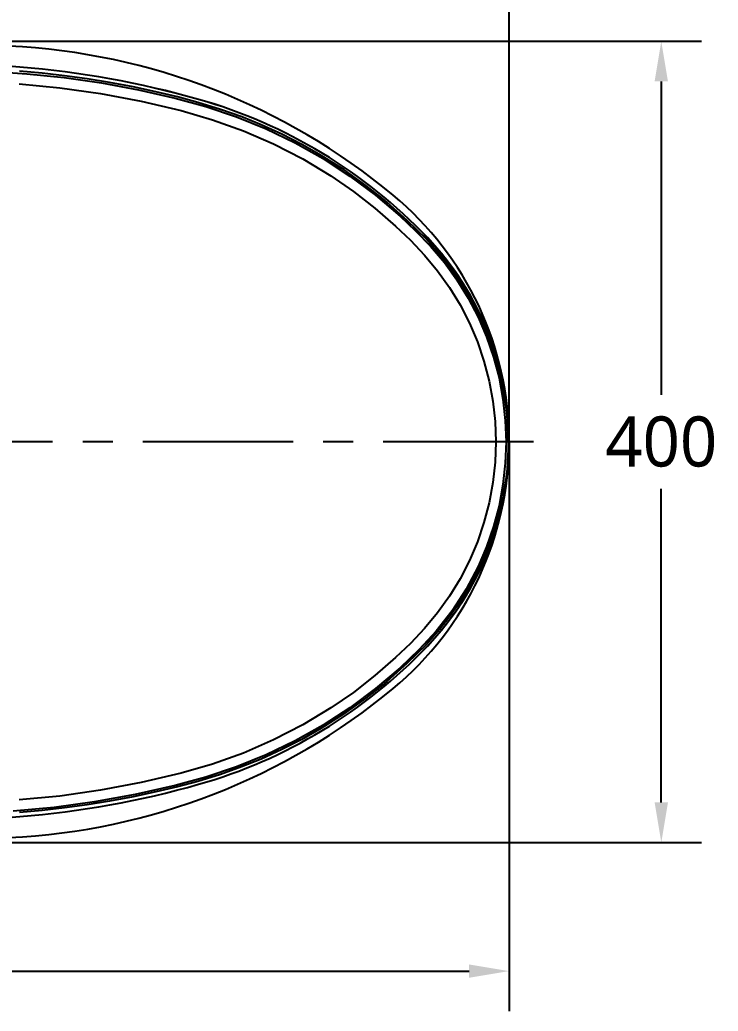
# Model space of a CAD drawing. Extents: x 2801 to 5435, y -53 to 2196.
# Drawn here: x 3490.1 to 3838.7, y 1273.4 to 1768.4 of the extents above; entities that cross this region are included whole.
import ezdxf

# ---------------------------------------------------------------- set-up
doc = ezdxf.new("R2010")
doc.units = 0
doc.header["$LTSCALE"] = 20
doc.header["$MEASUREMENT"] = 0
doc.linetypes.add('CENTER', pattern=[2, 1.25, -0.25, 0.25, -0.25])
doc.layers.get('0').update_dxf_attribs({"linetype": 'CONTINUOUS'})
doc.layers.get('DEFPOINTS').update_dxf_attribs({"linetype": 'CONTINUOUS'})
doc.layers.add('1', color=1, linetype='CONTINUOUS')
doc.layers.add('3', color=3, linetype='CONTINUOUS')
doc.styles.get("Standard").update_dxf_attribs({"font": 'NanumGothic.ttf'})
doc.dimstyles.get("Standard").update_dxf_attribs({"dimtxt": 0.18, "dimasz": 0.18, "dimexe": 0.18, "dimexo": 0.0625, "dimgap": 0.09, "dimtad": 0, "dimtih": 1, "dimtoh": 1, "dimdec": 4, "dimzin": 0, "dimdsep": 46, "dimtxsty": 'Standard', "dimcen": 0.09, "dimadec": 0, "dimazin": 0, "dimtfac": 1, "dimtdec": 4, "dimtofl": 0, "dimtmove": 0, "dimatfit": 3, "dimfxl": 0, "dimtolj": 1, "dimtzin": 0, "dimarcsym": 0})

# ---------------------------------------------------------------- blocks, each defined once
blk = doc.blocks.new('*D55')
at = {"layer": '3', "color": 3, "lineweight": -2}
for p, q in [((3009.37, 1557.68), (3009.37, 1273.43)), ((3734.37, 1557.68), (3734.37, 1273.43)), ((3029.37, 1293.43), (3714.37, 1293.43))]:
    blk.add_line(p, q, dxfattribs=at)
at = {"layer": '3', "color": 3}
for points in [[(3029.37, 1296.77), (3029.37, 1290.1), (3009.37, 1293.43)], [(3714.37, 1296.77), (3714.37, 1290.1), (3734.37, 1293.43)]]:
    blk.add_solid(points, dxfattribs=at)
at = {"layer": 'DEFPOINTS', "color": 0}
for p in [(3009.37, 1557.68), (3734.37, 1557.68), (3734.37, 1293.43)]:
    blk.add_point(p, dxfattribs=at)
at = {"layer": '3', "color": 2, "insert": (3371.87, 1317.04), "char_height": 25, "attachment_point": 5}
blk.add_mtext('\\A1;725', dxfattribs=at)
blk = doc.blocks.new('*D56')
at = {"layer": '3', "color": 3, "lineweight": -2}
for p, q in [((2994.37, 1702.68), (2994.37, 1880.03)), ((3734.37, 1557.68), (3734.37, 1880.03)), ((3014.37, 1860.03), (3714.37, 1860.03))]:
    blk.add_line(p, q, dxfattribs=at)
at = {"layer": '3', "color": 3}
for points in [[(3014.37, 1863.36), (3014.37, 1856.69), (2994.37, 1860.03)], [(3714.37, 1863.36), (3714.37, 1856.69), (3734.37, 1860.03)]]:
    blk.add_solid(points, dxfattribs=at)
at = {"layer": 'DEFPOINTS', "color": 0}
for p in [(3734.37, 1860.03), (2994.37, 1702.68), (3734.37, 1557.68)]:
    blk.add_point(p, dxfattribs=at)
at = {"layer": '3', "color": 2, "insert": (3371.87, 1883.55), "char_height": 25, "attachment_point": 5}
blk.add_mtext('\\A1;740', dxfattribs=at)
blk = doc.blocks.new('*D58')
at = {"layer": '3', "color": 3, "lineweight": -2}
for p, q in [((3264.37, 1627.68), (3264.37, 1831.53)), ((3734.37, 1557.68), (3734.37, 1831.53)), ((3284.37, 1811.53), (3714.37, 1811.53))]:
    blk.add_line(p, q, dxfattribs=at)
at = {"layer": '3', "color": 3}
for points in [[(3284.37, 1814.87), (3284.37, 1808.2), (3264.37, 1811.53)], [(3714.37, 1814.87), (3714.37, 1808.2), (3734.37, 1811.53)]]:
    blk.add_solid(points, dxfattribs=at)
at = {"layer": 'DEFPOINTS', "color": 0}
for p in [(3734.37, 1811.53), (3264.37, 1627.68), (3734.37, 1557.68)]:
    blk.add_point(p, dxfattribs=at)
at = {"layer": '3', "color": 2, "insert": (3499.37, 1835.05), "char_height": 25, "attachment_point": 5}
blk.add_mtext('\\A1;470', dxfattribs=at)
blk = doc.blocks.new('*D40')
at = {"layer": '3', "color": 3, "lineweight": -2}
for p, q in [((3189.37, 1757.68), (3830.34, 1757.68)), ((3810.34, 1737.68), (3810.34, 1581.2)), ((3810.34, 1377.68), (3810.34, 1534.16)), ((3189.37, 1357.68), (3830.34, 1357.68))]:
    blk.add_line(p, q, dxfattribs=at)
at = {"layer": '3', "color": 3}
for points in [[(3807, 1737.68), (3813.67, 1737.68), (3810.34, 1757.68)], [(3807, 1377.68), (3813.67, 1377.68), (3810.34, 1357.68)]]:
    blk.add_solid(points, dxfattribs=at)
at = {"layer": 'DEFPOINTS', "color": 0}
for p in [(3189.37, 1757.68), (3189.37, 1357.68), (3810.34, 1357.68)]:
    blk.add_point(p, dxfattribs=at)
at = {"layer": '3', "color": 2, "insert": (3810.34, 1557.68), "char_height": 25, "attachment_point": 5}
blk.add_mtext('\\A1;400', dxfattribs=at)

msp = doc.modelspace()

# ---------------------------------------------------------------- linework, layer by layer
at = {"color": 2}
for p, q in [((3490.14956, 1744.72581), (3490.14913, 1744.72035)), ((3579.36307, 1728.66256), (3579.36156, 1728.65729)), ((3693.57562, 1659.62861), (3693.57165, 1659.62483)), ((3693.57562, 1455.72527), (3693.57165, 1455.72905)), ((3579.36307, 1386.69132), (3579.36156, 1386.69659))]:
    msp.add_line(p, q, dxfattribs=at)
at = {"color": 7, "linetype": 'Continuous'}
msp.add_lwpolyline([(3179.36608, 1357.67694), (3387.07732, 1357.67694, 0.012200567), (3484.88218, 1360.06384, 0.162310765), (3676.51158, 1434.52542, 0.223190626), (3734.36608, 1557.67694, 0.223190626), (3676.51158, 1680.82845, 0.162310765), (3484.88218, 1755.29003, 0.012200567), (3387.07732, 1757.67694), (3179.36608, 1757.67694)], format="xyb", dxfattribs=at)
at = {"color": 2}
for points in [[(3474.91139, 1742.80155), (3493.61821, 1741.47095), (3512.2906, 1739.57023), (3530.87087, 1736.90283), (3549.32316, 1733.4558), (3567.6191, 1729.26312), (3583.06164, 1725.05117), (3598.25856, 1719.99293), (3613.10144, 1713.96696), (3627.52934, 1707.0045), (3641.48707, 1699.13842), (3654.91475, 1690.39534), (3667.76045, 1680.81487), (3679.96217, 1670.42435), (3687.73095, 1663.08921), (3695.15431, 1655.38822), (3702.05367, 1647.20012), (3708.3298, 1638.52312), (3713.95253, 1629.4077), (3718.88922, 1619.90168), (3723.11247, 1610.05696), (3726.60132, 1599.92771), (3729.33463, 1589.568), (3731.29603, 1579.03441), (3732.47887, 1568.38499), (3732.87538, 1557.67694)], [(3578.93745, 1727.16948), (3568.78568, 1729.88045), (3558.05529, 1732.47402), (3546.74379, 1734.91087), (3534.85026, 1737.1496), (3523.69052, 1738.95299), (3512.48904, 1740.47725), (3501.25281, 1741.72136), (3489.98886, 1742.6845)], [(3489.73631, 1736.45709), (3510.14641, 1734.50915), (3530.46966, 1731.62448), (3550.63686, 1727.79632), (3570.61577, 1723.06755), (3586.3718, 1718.52485), (3601.80073, 1713.02648), (3616.82355, 1706.4963), (3631.38139, 1698.98209), (3645.40679, 1690.51461), (3656.64309, 1682.75514), (3667.43085, 1674.38417), (3677.73229, 1665.41686), (3685.13914, 1658.33763), (3692.1764, 1650.92993), (3698.68411, 1643.07939), (3704.60193, 1634.77243), (3709.9022, 1626.05681), (3714.55382, 1616.97797), (3718.53233, 1607.58344), (3721.8181, 1597.92431), (3724.39136, 1588.05163), (3726.23783, 1578.01655), (3727.35141, 1567.87344), (3727.72471, 1557.67694)], [(3671.14961, 1679.1186), (3662.86454, 1685.64637), (3651.97137, 1693.42012), (3640.49494, 1700.71573), (3630.9057, 1706.17267), (3620.93787, 1711.27665), (3610.60124, 1715.99787), (3600.8876, 1719.93494), (3590.33653, 1723.69141), (3578.93745, 1727.16948)], [(3692.89395, 1658.9791), (3683.55964, 1668.21126), (3673.44416, 1677.20867), (3671.14961, 1679.1186)], [(3730.15874, 1589.42228), (3727.6582, 1599.09708), (3724.50851, 1608.56408), (3720.74952, 1617.73079), (3716.30566, 1626.75869), (3711.29602, 1635.38926), (3705.70188, 1643.6689), (3699.675, 1651.40427), (3692.89395, 1658.9791)], [(3731.11881, 1585.10025), (3730.64659, 1587.22091), (3730.15874, 1589.42228)], [(3733.99202, 1557.67694), (3733.81017, 1564.80282), (3733.3421, 1571.07011), (3732.69682, 1576.43806), (3731.93639, 1581.09977), (3731.11881, 1585.10025)], [(3732.87538, 1557.67694), (3732.47888, 1546.96891), (3731.29604, 1536.3195), (3729.33464, 1525.78593), (3726.60134, 1515.42623), (3723.11249, 1505.297), (3718.88927, 1495.45229), (3712.88186, 1484.09041), (3705.89615, 1473.30475), (3697.98653, 1463.17893), (3689.24816, 1453.77154), (3679.96232, 1444.92966), (3667.76062, 1434.53915), (3654.91495, 1424.95869), (3641.4873, 1416.2156), (3627.5296, 1408.34952), (3613.10173, 1401.38705), (3598.25888, 1395.36107), (3583.06199, 1390.30281), (3567.61948, 1386.09085), (3547.6523, 1381.55255), (3527.50161, 1377.90822), (3507.20607, 1375.1911), (3486.81605, 1373.36146)], [(3727.72471, 1557.67694), (3727.35141, 1547.48044), (3726.23783, 1537.33733), (3724.39136, 1527.30225), (3721.8181, 1517.42957), (3718.53233, 1507.77044), (3714.55382, 1498.37591), (3709.9022, 1489.29707), (3704.60193, 1480.58145), (3698.68411, 1472.27449), (3692.1764, 1464.42395), (3685.13914, 1457.01625), (3677.73229, 1449.93702), (3667.43085, 1440.96971), (3656.64309, 1432.59874), (3645.40679, 1424.83927), (3631.38139, 1416.37179), (3616.82355, 1408.85758), (3601.80073, 1402.3274), (3586.3718, 1396.82903), (3570.61577, 1392.28633), (3550.63686, 1387.55756), (3530.46966, 1383.72939), (3510.14641, 1380.84473), (3489.73631, 1378.89679)], [(3733.99202, 1557.67694), (3733.81033, 1550.55407), (3733.34245, 1544.28735), (3732.69716, 1538.91819), (3731.93649, 1534.25464), (3731.11881, 1530.25363)], [(3730.15874, 1525.9316), (3730.64659, 1528.13297), (3731.11881, 1530.25363)], [(3730.15874, 1525.9316), (3727.65374, 1516.24171), (3724.49759, 1506.76039), (3720.73514, 1497.59115), (3716.28591, 1488.55833), (3711.27464, 1479.93051), (3705.68346, 1471.65961), (3699.66889, 1463.94227), (3692.89395, 1456.37478)], [(3692.89395, 1456.37478), (3683.53474, 1447.11925), (3673.39943, 1438.10754), (3671.14134, 1436.22848)], [(3671.14134, 1436.22848), (3662.80872, 1429.6654), (3651.90663, 1421.89012), (3640.41832, 1414.59231), (3630.83367, 1409.1423), (3620.87088, 1404.04479), (3610.53972, 1399.32957), (3600.8411, 1395.40121), (3590.31048, 1391.65384), (3578.93745, 1388.1844)], [(3578.93745, 1388.1844), (3568.78807, 1385.47403), (3558.05941, 1382.8808), (3546.74897, 1380.44406), (3534.85582, 1378.20525), (3523.69584, 1376.40168), (3512.49335, 1374.87716), (3501.25536, 1373.63277), (3489.98886, 1372.66938)]]:
    msp.add_lwpolyline(points, dxfattribs=at)
for centre, radius, start, end in [((3233.70495, -1512.79584), 3267.60021, 85.49873957, 88.73650728), ((3454.3709, 1290.24256), 455.88391, 74.0873339, 85.4987396), ((3454.3709, 1290.24256), 455.88939, 74.0873149, 85.4987396), ((3509.75367, 1484.50205), 253.88391, 43.612303, 74.0873489), ((3509.75367, 1484.50205), 253.88939, 43.6123032, 74.0873149), ((3586.56184, 1557.67694), 147.79876, 0, 43.6123029), ((3586.56184, 1557.67694), 147.80424, 316.3876968, 43.6123032), ((3586.56184, 1557.67694), 147.79876, 316.3876973, 0), ((3509.75367, 1630.85183), 253.88391, 285.9126511, 316.3876971), ((3509.75367, 1630.85183), 253.88939, 285.9126851, 316.3876968), ((3454.3709, 1825.11132), 455.88391, 274.5012604, 285.9126662), ((3454.3709, 1825.11132), 455.88939, 274.5012604, 285.9126851), ((3233.70495, 4628.14972), 3267.60021, 271.26349547, 274.50126043)]:
    msp.add_arc(centre, radius, start, end, dxfattribs=at)
at = {"layer": '1', "color": 1, "linetype": 'CENTER', "ltscale": 3}
msp.add_line((3746.53322, 1557.67694), (2982.62759, 1557.67694), dxfattribs=at)

# ---------------------------------------------------------------- dimensions: what is measured, and where the dimension line sits
at = {"layer": '3'}
dim = msp.add_linear_dim(base=(3734.36608, 1860.02656), p1=(2994.36608, 1702.67694), p2=(3734.36608, 1557.67694), dimstyle='Standard', override={"dimtxt": 25, "dimasz": 20, "dimexe": 20, "dimexo": 0, "dimgap": 10, "dimtad": 1, "dimtih": 0, "dimzin": 8, "dimclrd": 3, "dimclre": 3, "dimclrt": 2, "dimtix": 1, "dimtofl": 1, "dimarcsym": 1}, dxfattribs=at)
dim.commit()
dim.dimension.update_dxf_attribs({"geometry": '*D56', "text_midpoint": (3371.86608, 1860.02656), "dimtype": 160})
for base, p1, picture, middle in [((3734.36608, 1811.53225), (3264.36608, 1627.67694), '*D58', (3499.36608, 1835.05157)), ((3734.36608, 1293.43204), (3009.36608, 1557.67694), '*D55', (3371.86608, 1317.04077))]:
    dim = msp.add_linear_dim(base=base, p1=p1, p2=(3734.36608, 1557.67694), dimstyle='Standard', override={"dimtxt": 25, "dimasz": 20, "dimexe": 20, "dimexo": 0, "dimgap": 10, "dimtad": 1, "dimtih": 0, "dimzin": 8, "dimclrd": 3, "dimclre": 3, "dimclrt": 2, "dimtix": 1, "dimtofl": 1, "dimarcsym": 1}, dxfattribs=at)
    dim.commit()
    dim.dimension.update_dxf_attribs({"geometry": picture, "text_midpoint": middle})
dim = msp.add_linear_dim(base=(3810.33501, 1357.67694), p1=(3189.36608, 1757.67694), p2=(3189.36608, 1357.67694), angle=90, dimstyle='Standard', override={"dimtxt": 25, "dimasz": 20, "dimexe": 20, "dimexo": 0, "dimgap": 10, "dimtad": 1, "dimdec": 0, "dimzin": 8, "dimclrd": 3, "dimclre": 3, "dimclrt": 2, "dimtdec": 0, "dimtix": 1, "dimtofl": 1, "dimarcsym": 1}, dxfattribs=at)
dim.commit()
dim.dimension.update_dxf_attribs({"geometry": '*D40', "text_midpoint": (3810.33501, 1557.67694)})

doc.saveas('drawing.dxf')
